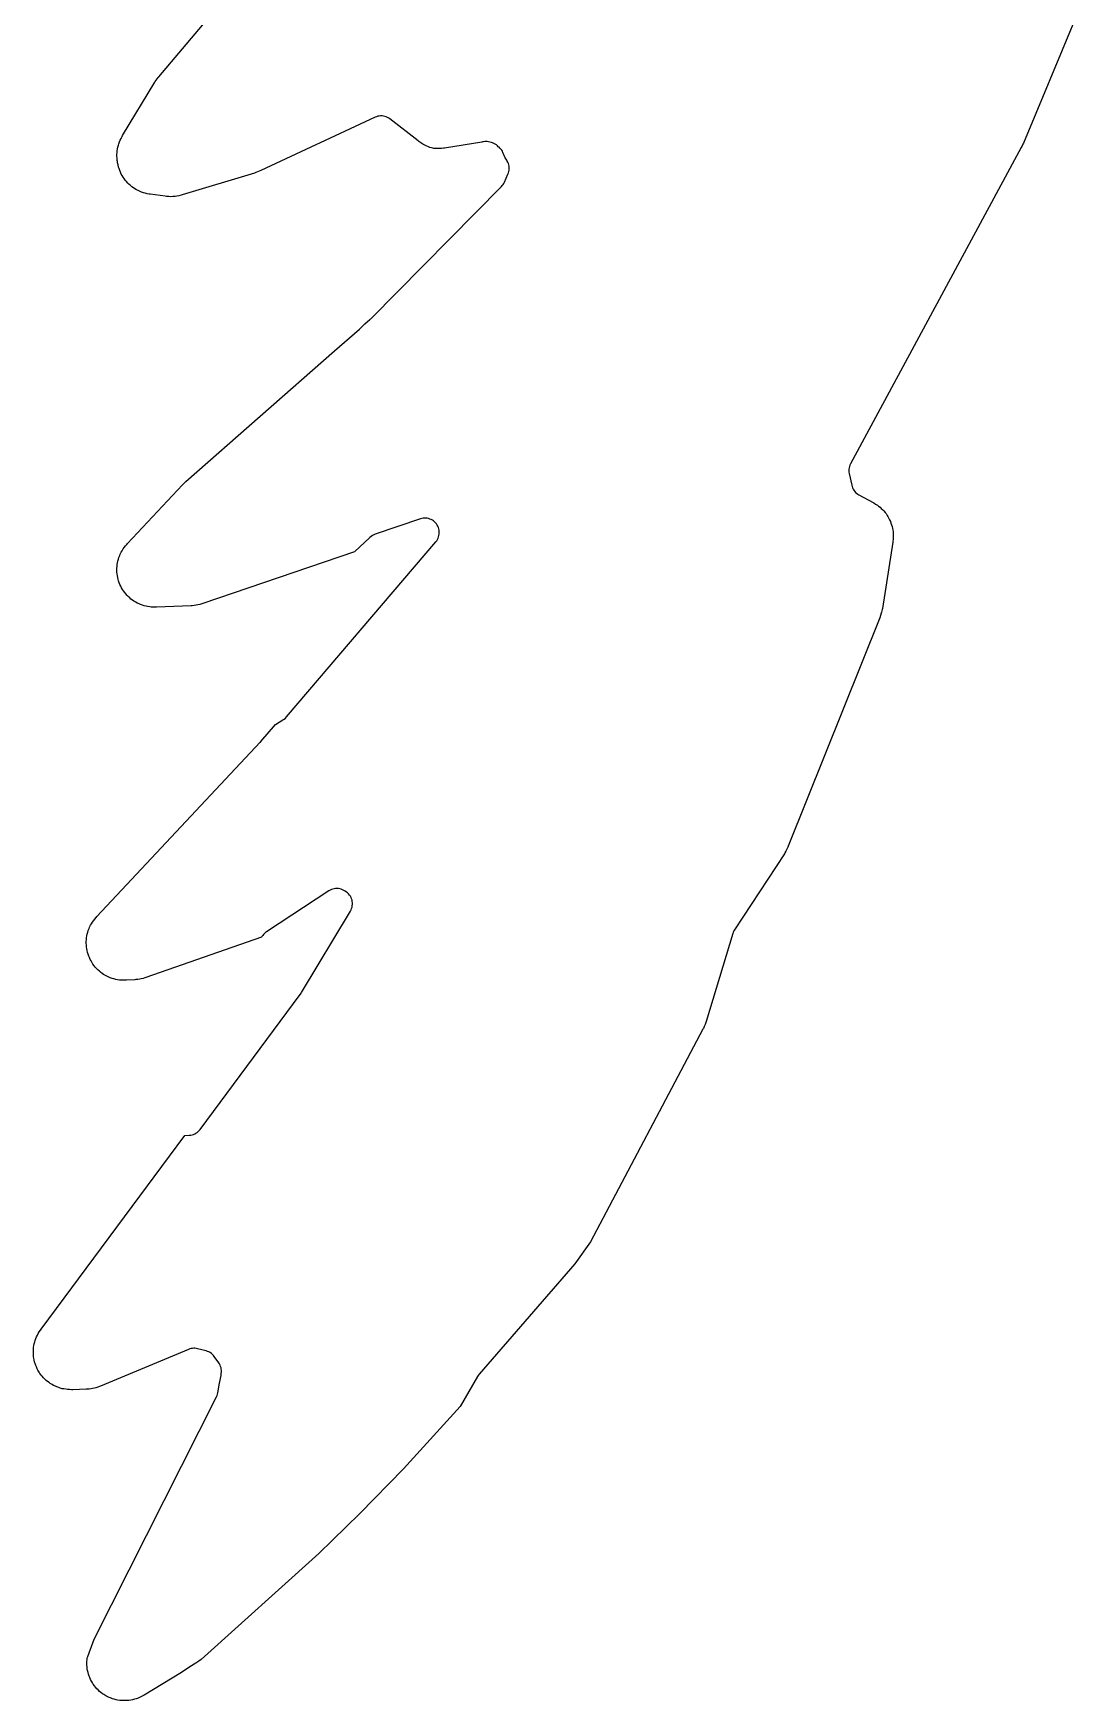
# Model space of a CAD drawing. Header units: millimetres. Extents: x 14 to 182, y 21 to 292.
# Drawn here: x 30.4 to 52.22, y 20.68 to 55.59 of the extents above; entities that cross this region are included whole.
import ezdxf

# ---------------------------------------------------------------- set-up
doc = ezdxf.new("R2010")
doc.units = ezdxf.units.MM
doc.layers.add('CUT', color=7, linetype='CONTINUOUS')

msp = doc.modelspace()

# ---------------------------------------------------------------- linework, layer by layer
at = {"layer": 'CUT'}
msp.add_lwpolyline([(52.2177, 55.8612), (51.1425, 53.2916), (51.1335, 53.2714), (51.1096, 53.2214), (51.0995, 53.2016), (47.5241, 46.5764), (47.5111, 46.5491), (47.5009, 46.5205), (47.4936, 46.4911), (47.4894, 46.4611), (47.4882, 46.4308), (47.49, 46.4006), (47.4949, 46.3707), (47.5475, 46.1271), (47.5549, 46.0993), (47.5649, 46.0723), (47.5775, 46.0465), (47.5925, 46.0219), (47.6098, 45.9989), (47.6293, 45.9776), (47.6506, 45.9583), (47.6738, 45.9412), (47.6984, 45.9263), (47.9942, 45.767), (48.0127, 45.7564), (48.0492, 45.7345), (48.0847, 45.7108), (48.1103, 45.6919), (48.1434, 45.665), (48.1671, 45.6436), (48.1975, 45.6137), (48.2191, 45.5903), (48.2465, 45.5576), (48.2658, 45.5322), (48.29, 45.4971), (48.3068, 45.47), (48.3276, 45.4328), (48.3418, 45.4042), (48.3589, 45.3652), (48.3703, 45.3354), (48.3837, 45.2949), (48.3922, 45.2642), (48.4017, 45.2227), (48.4073, 45.1912), (48.4128, 45.149), (48.4154, 45.1172), (48.4169, 45.0746), (48.4165, 45.0427), (48.4139, 45.0002), (48.4094, 44.9578), (48.4066, 44.9367), (48.1898, 43.5476), (48.1852, 43.5226), (48.1745, 43.4729), (48.1673, 43.4464), (48.1355, 43.3505), (46.2192, 38.5672), (46.2103, 38.5466), (46.1916, 38.5059), (46.1708, 38.4661), (46.1481, 38.4275), (46.1363, 38.4084), (45.0939, 36.8191), (45.0793, 36.7945), (45.0672, 36.7686), (45.0576, 36.7417), (44.4973, 34.8949), (44.4905, 34.8743), (44.476, 34.8336), (44.4595, 34.7936), (44.4412, 34.7545), (44.4315, 34.7351), (42.0738, 30.2823), (41.7481, 29.822), (39.7433, 27.5103), (39.7259, 27.4883), (39.7106, 27.4647), (39.3439, 26.8347), (38.1566, 25.5292), (37.2471, 24.5927), (36.3885, 23.7569), (33.9219, 21.5357), (33.8705, 21.5021), (33.8054, 21.4596), (33.6861, 21.3815), (33.5086, 21.2655), (32.7288, 20.7947), (32.7094, 20.7836), (32.6701, 20.7624), (32.6298, 20.7433), (32.5989, 20.7304), (32.5569, 20.7153), (32.5249, 20.7056), (32.4815, 20.6948), (32.4487, 20.6883), (32.4046, 20.6818), (32.3713, 20.6785), (32.3267, 20.6765), (32.2932, 20.6765), (32.2486, 20.6789), (32.2154, 20.6823), (32.1712, 20.6891), (32.1384, 20.6957), (32.0952, 20.7068), (32.0633, 20.7167), (32.0213, 20.7321), (31.9905, 20.7451), (31.9503, 20.7645), (31.9209, 20.7805), (31.8828, 20.8038), (31.8552, 20.8227), (31.8196, 20.8496), (31.794, 20.8711), (31.7612, 20.9015), (31.7379, 20.9254), (31.7083, 20.9588), (31.6874, 20.985), (31.6613, 21.0212), (31.6431, 21.0493), (31.6207, 21.0879), (31.6054, 21.1176), (31.5869, 21.1583), (31.5746, 21.1894), (31.5603, 21.2317), (31.5511, 21.2638), (31.5411, 21.3073), (31.5351, 21.3403), (31.5294, 21.3845), (31.5268, 21.4179), (31.5255, 21.4625), (31.5262, 21.496), (31.5293, 21.5405), (31.5314, 21.5579), (31.5398, 21.5839), (31.547, 21.6044), (31.6813, 21.9609), (34.2427, 27.0359), (34.2548, 27.0632), (34.2642, 27.0916), (34.2706, 27.1208), (34.3056, 27.3262), (34.3362, 27.488), (34.3401, 27.5154), (34.3413, 27.5399), (34.3435, 27.5583), (34.3442, 27.5878), (34.3419, 27.6173), (34.3367, 27.6463), (34.3287, 27.6748), (34.3179, 27.7023), (34.3045, 27.7286), (34.2885, 27.7535), (34.1961, 27.883), (34.1774, 27.9065), (34.1566, 27.9281), (34.1336, 27.9474), (34.1089, 27.9644), (34.0826, 27.9788), (34.055, 27.9905), (34.0263, 27.9994), (33.8456, 28.0457), (33.8185, 28.0514), (33.791, 28.0545), (33.7634, 28.055), (33.7358, 28.053), (33.7085, 28.0485), (33.6817, 28.0415), (33.6557, 28.032), (31.8097, 27.2626), (31.7907, 27.2552), (31.7526, 27.2413), (31.7138, 27.2291), (31.6843, 27.2213), (31.6446, 27.2126), (31.6146, 27.2075), (31.5743, 27.2025), (31.5338, 27.1993), (31.5135, 27.1982), (31.2288, 27.1886), (31.2069, 27.1884), (31.163, 27.1891), (31.1193, 27.1919), (31.0867, 27.1956), (31.0434, 27.2027), (31.0113, 27.2095), (30.9689, 27.2208), (30.9376, 27.2307), (30.8965, 27.246), (30.8663, 27.259), (30.8269, 27.2782), (30.7981, 27.294), (30.7608, 27.317), (30.7337, 27.3356), (30.6987, 27.3621), (30.6736, 27.3832), (30.6414, 27.4129), (30.6184, 27.4364), (30.5892, 27.4691), (30.5686, 27.4947), (30.5428, 27.5302), (30.5248, 27.5576), (30.5026, 27.5954), (30.4873, 27.6245), (30.4689, 27.6643), (30.4565, 27.6947), (30.442, 27.7361), (30.4327, 27.7676), (30.4223, 27.8102), (30.4161, 27.8424), (30.4099, 27.8859), (30.4068, 27.9186), (30.4049, 27.9624), (30.405, 27.9952), (30.4074, 28.039), (30.4107, 28.0717), (30.4173, 28.115), (30.4238, 28.1472), (30.4346, 28.1897), (30.4442, 28.2211), (30.459, 28.2624), (30.4716, 28.2927), (30.4904, 28.3323), (30.5059, 28.3613), (30.5285, 28.3989), (30.5529, 28.4353), (30.5655, 28.4532), (33.5758, 32.5127), (33.6725, 32.5179), (33.7016, 32.5208), (33.7303, 32.5267), (33.7583, 32.5352), (33.7853, 32.5465), (33.8111, 32.5603), (33.8355, 32.5766), (33.8581, 32.5952), (33.8788, 32.6159), (33.8974, 32.6386), (35.9942, 35.4616), (36.0027, 35.4737), (36.0139, 35.4905), (36.0218, 35.5029), (37.0469, 37.2106), (37.061, 37.2368), (37.0723, 37.2643), (37.0809, 37.2928), (37.0866, 37.322), (37.0894, 37.3516), (37.0893, 37.3814), (37.0862, 37.4109), (37.0802, 37.4401), (37.0713, 37.4685), (37.0597, 37.4958), (37.0454, 37.5219), (37.0286, 37.5465), (37.0095, 37.5693), (36.9882, 37.59), (36.9649, 37.6086), (36.9399, 37.6247), (36.9093, 37.6424), (36.8825, 37.6562), (36.8544, 37.6672), (36.8254, 37.6753), (36.7957, 37.6805), (36.7656, 37.6827), (36.7355, 37.6818), (36.7056, 37.6779), (36.6762, 37.6711), (36.6477, 37.6613), (36.6203, 37.6487), (36.5943, 37.6334), (35.2873, 36.7745), (35.2654, 36.7587), (35.245, 36.7409), (35.2263, 36.7214), (35.2095, 36.7003), (35.1946, 36.6778), (35.1865, 36.6643), (32.7634, 35.8191), (32.7436, 35.8126), (32.7036, 35.8007), (32.6631, 35.7907), (32.6324, 35.7846), (32.5911, 35.7784), (32.5497, 35.7741), (32.5288, 35.7724), (32.3564, 35.7625), (32.3341, 35.7618), (32.2895, 35.7614), (32.2449, 35.7633), (32.2116, 35.7664), (32.1674, 35.7726), (32.1346, 35.779), (32.0912, 35.7896), (32.0592, 35.7992), (32.0171, 35.814), (31.9862, 35.8267), (31.9458, 35.8457), (31.9163, 35.8614), (31.878, 35.8842), (31.8502, 35.9028), (31.8143, 35.9293), (31.7884, 35.9505), (31.7554, 35.9805), (31.7318, 36.0042), (31.7018, 36.0373), (31.6807, 36.0631), (31.6542, 36.099), (31.6357, 36.1269), (31.6129, 36.1653), (31.5972, 36.1948), (31.5783, 36.2352), (31.5657, 36.2662), (31.5509, 36.3083), (31.5414, 36.3403), (31.5308, 36.3837), (31.5245, 36.4165), (31.5183, 36.4607), (31.5153, 36.494), (31.5135, 36.5386), (31.5138, 36.572), (31.5164, 36.6165), (31.5201, 36.6498), (31.5271, 36.6938), (31.534, 36.7266), (31.5453, 36.7697), (31.5554, 36.8016), (31.571, 36.8434), (31.5842, 36.8741), (31.6038, 36.9142), (31.62, 36.9434), (31.6435, 36.9814), (31.6625, 37.0089), (31.6897, 37.0443), (31.7186, 37.0783), (31.7334, 37.0949), (35.157, 40.7451), (35.1617, 40.7503), (35.1682, 40.7575), (35.1728, 40.7628), (35.478, 41.1204), (35.633, 41.2135), (35.6597, 41.2316), (35.6844, 41.2525), (35.7067, 41.2759), (38.837, 44.9437), (38.8547, 44.9666), (38.8701, 44.9911), (38.8831, 45.0169), (38.8935, 45.0439), (38.9013, 45.0717), (38.9064, 45.1002), (38.9087, 45.129), (38.9082, 45.158), (38.9049, 45.1867), (38.8989, 45.215), (38.8902, 45.2425), (38.8789, 45.2692), (38.8651, 45.2945), (38.8488, 45.3185), (38.8304, 45.3408), (38.8099, 45.3612), (38.7875, 45.3795), (38.7635, 45.3956), (38.738, 45.4093), (38.7114, 45.4204), (38.6837, 45.429), (38.6554, 45.4349), (38.6267, 45.438), (38.5977, 45.4383), (38.5689, 45.4358), (38.5405, 45.4306), (38.5127, 45.4227), (37.5645, 45.1018), (37.5348, 45.09), (37.5066, 45.075), (37.4801, 45.0572), (37.4556, 45.0366), (37.1329, 44.7346), (33.9525, 43.649), (33.9321, 43.6426), (33.8909, 43.6307), (33.8492, 43.6207), (33.8176, 43.6148), (33.7752, 43.6089), (33.7325, 43.605), (33.7111, 43.6036), (32.987, 43.5725), (32.9648, 43.5721), (32.9205, 43.5723), (32.8762, 43.5748), (32.8431, 43.5783), (32.7993, 43.5851), (32.7667, 43.5918), (32.7238, 43.6029), (32.692, 43.6128), (32.6504, 43.6281), (32.6198, 43.6411), (32.5799, 43.6604), (32.5507, 43.6763), (32.5128, 43.6995), (32.4854, 43.7182), (32.45, 43.745), (32.4245, 43.7663), (32.3919, 43.7964), (32.3687, 43.8202), (32.3392, 43.8533), (32.3184, 43.8792), (32.2924, 43.9152), (32.2742, 43.943), (32.2518, 43.9813), (32.2365, 44.0108), (32.218, 44.0511), (32.2057, 44.082), (32.1912, 44.1239), (32.182, 44.1559), (32.1718, 44.199), (32.1657, 44.2317), (32.1598, 44.2757), (32.157, 44.3088), (32.1554, 44.3531), (32.1559, 44.3864), (32.1587, 44.4306), (32.1624, 44.4637), (32.1695, 44.5074), (32.1765, 44.5399), (32.1879, 44.5828), (32.1981, 44.6145), (32.2137, 44.656), (32.2269, 44.6865), (32.2465, 44.7263), (32.2626, 44.7553), (32.2861, 44.793), (32.305, 44.8203), (32.332, 44.8555), (32.3608, 44.8893), (32.3755, 44.9058), (33.5312, 46.1369), (33.5462, 46.1521), (33.5846, 46.1893), (33.6003, 46.2038), (36.7123, 48.9438), (37.2383, 49.3947), (37.2473, 49.4028), (37.2595, 49.4141), (37.2682, 49.4225), (37.3519, 49.5069), (37.4545, 49.5973), (37.4622, 49.6042), (37.4725, 49.614), (37.4799, 49.6212), (40.2106, 52.3822), (40.229, 52.4025), (40.2454, 52.4244), (40.2597, 52.4477), (40.2718, 52.4722), (40.347, 52.6427), (40.3572, 52.6692), (40.3649, 52.6966), (40.3699, 52.7246), (40.3723, 52.7529), (40.372, 52.7813), (40.369, 52.8096), (40.3633, 52.8374), (40.355, 52.8646), (40.3442, 52.8909), (40.3309, 52.916), (40.3292, 52.919), (40.3219, 52.9337), (40.3065, 52.9585), (40.3029, 52.9636), (40.2901, 52.9852), (40.242, 53.0957), (40.2297, 53.1206), (40.2152, 53.1443), (40.1986, 53.1665), (40.18, 53.1871), (40.1595, 53.2059), (40.1447, 53.2171), (40.1274, 53.2345), (40.104, 53.2536), (40.0789, 53.2703), (40.0521, 53.2843), (40.0241, 53.2956), (40.0211, 53.2965), (39.9993, 53.3058), (39.9701, 53.3149), (39.9401, 53.3209), (39.9096, 53.3239), (39.879, 53.3238), (39.8785, 53.3237), (39.8659, 53.3237), (39.8379, 53.3209), (39.8103, 53.3156), (39.8013, 53.3129), (39.017, 53.1878), (38.9951, 53.1848), (38.9514, 53.18), (38.9074, 53.1774), (38.8743, 53.177), (38.8303, 53.1787), (38.7974, 53.1815), (38.7734, 53.1848), (38.7437, 53.1923), (38.7101, 53.2026), (38.6661, 53.2187), (38.6338, 53.2325), (38.5917, 53.2531), (38.561, 53.2702), (38.5212, 53.2951), (38.4828, 53.322), (38.464, 53.336), (37.8744, 53.7971), (37.8498, 53.8144), (37.8237, 53.8291), (37.7963, 53.8412), (37.7677, 53.8505), (37.7384, 53.8568), (37.7086, 53.8602), (37.6786, 53.8606), (37.6488, 53.858), (37.6193, 53.8525), (37.5905, 53.844), (37.5627, 53.8327), (35.1679, 52.7159), (35.1387, 52.7035), (35.0646, 52.6751), (35.0345, 52.6648), (33.5256, 52.2062), (33.5024, 52.1998), (33.4556, 52.1883), (33.4083, 52.1793), (33.3725, 52.1745), (33.3245, 52.1706), (33.2885, 52.1696), (33.2403, 52.1709), (33.1923, 52.1747), (33.1684, 52.1773), (32.8547, 52.2194), (32.8326, 52.2229), (32.7886, 52.231), (32.7451, 52.2414), (32.7129, 52.2507), (32.6706, 52.2653), (32.6395, 52.2778), (32.5988, 52.2965), (32.5691, 52.3121), (32.5306, 52.3347), (32.5025, 52.3531), (32.4664, 52.3795), (32.4404, 52.4006), (32.407, 52.4304), (32.3832, 52.454), (32.353, 52.487), (32.3316, 52.5129), (32.3049, 52.5487), (32.2862, 52.5765), (32.2631, 52.6148), (32.2472, 52.6444), (32.2281, 52.6848), (32.2153, 52.7158), (32.2002, 52.7579), (32.1905, 52.79), (32.1797, 52.8334), (32.1711, 52.8773), (32.1673, 52.8994), (32.1661, 52.908), (32.1635, 52.9299), (32.1593, 52.9738), (32.1572, 53.0179), (32.1574, 53.051), (32.1597, 53.0951), (32.163, 53.128), (32.1696, 53.1717), (32.1762, 53.2041), (32.187, 53.2469), (32.1967, 53.2785), (32.2117, 53.32), (32.2245, 53.3505), (32.2435, 53.3904), (32.2644, 53.4292), (32.2753, 53.4484), (32.9507, 54.5673), (32.9602, 54.5824), (32.9797, 54.612), (33.0004, 54.6409), (33.0223, 54.669), (33.0335, 54.6828), (35.6241, 57.7518)], dxfattribs=at)

doc.saveas('drawing.dxf')
